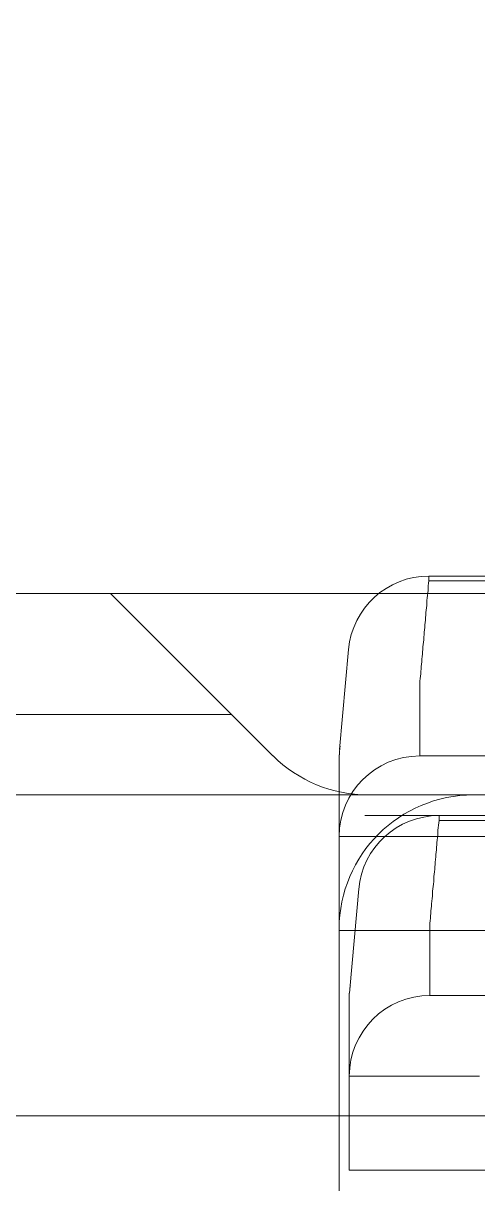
# Model space of a CAD drawing. Units: millimetres at full size, sheet at 1:30. Extents: x -17796 to 21385, y -23279 to 7734.
# Drawn here: x -3036.95 to -3020.04, y -22159.3 to -22116.08 of the extents above; entities that cross this region are included whole.
import ezdxf

# ---------------------------------------------------------------- set-up
doc = ezdxf.new("R2010")
doc.units = ezdxf.units.MM
doc.header["$LTSCALE"] = 30
for name, color, linetype, lineweight in [('2-1_', 7, 'Continuous', 9), ('2-3_', 7, 'Continuous', 9), ('E-C_境界線', 5, 'Continuous', 18), ('E-D_記号', 7, 'Continuous', 9)]:
    doc.layers.add(name, color=color, linetype=linetype, lineweight=lineweight)

# ---------------------------------------------------------------- blocks, each defined once
blk = doc.blocks.new('R')
at = {"layer": '2-1_'}
for p, q in [((-2184.35, -821.59), (-1523.16, -821.59)), ((-1650.81, -827.63), (-1656.85, -821.59)), ((-1545.62, -829.09), (-1676.29, -829.09))]:
    blk.add_line(p, q, dxfattribs=at)
for points in [[(-1652.35, -826.09), (-1696.04, -826.09), (-1696.04, -821.59)], [(-1608.35, -834.11), (-1608.35, -849.09), (-1648.35, -849.09), (-1648.35, -834.07)]]:
    blk.add_lwpolyline(points, dxfattribs=at)
for centre, start, end in [((-1647.28, -824.09), 225.1229, 270), ((-1643.35, -834.09), 90.0001, 179.8227)]:
    blk.add_arc(centre, 5, start, end, dxfattribs=at)
blk = doc.blocks.new('KE1')
at = {"layer": '2-3_'}
for p, q in [((-16.72, 10.35), (-12.33, 10.35)), ((-16.72, 10.35), (-12.33, 10.35)), ((-16.72, 10.35), (-16.72, 10.17)), ((-16.72, 10.17), (-5.27, 10.17)), ((-19.71, 7.62), (-20.04, 3.89)), ((-19.71, 7.62), (-20.04, 3.89)), ((-17.06, 3.78), (-17.06, 6.34)), ((-17.06, 3.78), (-17.06, 6.34)), ((-20.06, 0.96), (-20.06, 3.65)), ((-20.06, 0.96), (-20.06, 3.65)), ((-17.06, 3.78), (-17.06, 3.65)), ((-17.06, 3.78), (-17.06, 3.65)), ((-14.25, 3.65), (-17.06, 3.65)), ((-16.34, 1.43), (-15.82, 1.43)), ((-16.34, 1.43), (-16.34, 1.25)), ((-16.34, 1.43), (-15.82, 1.43)), ((-16.34, 1.43), (-16.34, 1.25)), ((-16.34, 1.43), (-15.82, 1.43)), ((-15.82, 1.43), (-8.88, 1.44)), ((-15.82, 1.43), (-8.88, 1.44)), ((-15.82, 1.43), (-8.88, 1.43)), ((-15.82, 1.43), (-8.88, 1.43)), ((-20.06, 0.96), (-20.06, 0.65)), ((-20.06, 0.96), (-20.06, 0.65)), ((-4.9, 1.25), (-16.34, 1.25)), ((-4.9, 1.25), (-16.34, 1.25)), ((-20.06, -2.85), (-20.06, 0.65)), ((-20.06, -2.85), (-20.06, 0.65)), ((-13.39, 0.65), (-19.06, 0.65)), ((-13.39, 0.65), (-19.06, 0.65)), ((-19.33, -1.3), (-19.66, -5.03)), ((-19.33, -1.3), (-19.66, -5.03)), ((-20.06, -2.85), (-13.39, -2.85)), ((19.94, -2.85), (-20.06, -2.85)), ((-20.06, -2.85), (-13.39, -2.85)), ((-16.68, -3.52), (-16.68, -5.14)), ((-16.68, -5.14), (-16.68, -5.27)), ((-19.68, -7.96), (-19.68, -5.27)), ((-13.87, -5.27), (-16.68, -5.27)), ((-13.87, -5.27), (-16.68, -5.27)), ((-19.68, -8.27), (-19.68, -7.96)), ((-19.68, -11.77), (-19.68, -8.27)), ((-13.01, -11.77), (-19.68, -11.77)), ((-19.68, -11.77), (20.32, -11.77))]:
    blk.add_line(p, q, dxfattribs=at)
for points in [[(-16.72, 10.17), (-16.73, 10.08), (-16.74, 9.99), (-16.75, 9.9), (-16.75, 9.81), (-16.76, 9.72), (-16.77, 9.63), (-16.78, 9.54), (-16.79, 9.44), (-16.79, 9.35), (-16.8, 9.26), (-16.81, 9.17), (-16.82, 9.08), (-16.83, 8.99), (-16.83, 8.9), (-16.84, 8.81), (-16.85, 8.71), (-16.86, 8.62), (-16.87, 8.53), (-16.87, 8.44), (-16.88, 8.35), (-16.89, 8.26), (-16.9, 8.17), (-16.91, 8.08), (-16.91, 7.98), (-16.92, 7.89), (-16.93, 7.8), (-16.94, 7.71), (-16.94, 7.62), (-16.95, 7.53), (-16.96, 7.44), (-16.97, 7.35), (-16.98, 7.26), (-16.98, 7.16), (-16.99, 7.07), (-17, 6.98), (-17.01, 6.89), (-17.02, 6.8), (-17.02, 6.71), (-17.03, 6.62)], [(-16.72, 10.17), (-16.73, 10.08), (-16.74, 9.99), (-16.75, 9.9), (-16.75, 9.81), (-16.76, 9.72), (-16.77, 9.63), (-16.78, 9.54), (-16.79, 9.44), (-16.79, 9.35), (-16.8, 9.26), (-16.81, 9.17), (-16.82, 9.08), (-16.83, 8.99), (-16.83, 8.9), (-16.84, 8.81), (-16.85, 8.71), (-16.86, 8.62), (-16.87, 8.53), (-16.87, 8.44), (-16.88, 8.35), (-16.89, 8.26), (-16.9, 8.17), (-16.91, 8.08), (-16.91, 7.98), (-16.92, 7.89), (-16.93, 7.8), (-16.94, 7.71), (-16.94, 7.62), (-16.95, 7.53), (-16.96, 7.44), (-16.97, 7.35), (-16.98, 7.26), (-16.98, 7.16), (-16.99, 7.07), (-17, 6.98), (-17.01, 6.89), (-17.02, 6.8), (-17.02, 6.71), (-17.03, 6.62)], [(-16.72, 10.35), (-12.33, 10.35), (-11.25, 10.35)], [(-16.72, 10.35), (-16.72, 10.17), (-5.27, 10.17)], [(-16.72, 10.35), (-12.33, 10.35), (-11.25, 10.35)], [(-17.03, 6.62), (-17.04, 6.53), (-17.05, 6.43), (-17.06, 6.34)], [(-17.03, 6.62), (-17.04, 6.53), (-17.05, 6.43), (-17.06, 6.34)], [(-20.05, 3.71), (-20.05, 3.7), (-20.05, 3.7), (-20.05, 3.7), (-20.05, 3.7), (-20.05, 3.7), (-20.05, 3.69), (-20.05, 3.69), (-20.05, 3.69), (-20.05, 3.69), (-20.06, 3.69), (-20.06, 3.69), (-20.06, 3.68), (-20.06, 3.68), (-20.06, 3.68), (-20.06, 3.68), (-20.06, 3.68), (-20.06, 3.67), (-20.06, 3.67), (-20.06, 3.67), (-20.06, 3.67), (-20.06, 3.67), (-20.06, 3.66), (-20.06, 3.66), (-20.06, 3.66), (-20.06, 3.66), (-20.06, 3.66), (-20.06, 3.65)], [(-20.05, 3.71), (-20.05, 3.7), (-20.05, 3.7), (-20.05, 3.7), (-20.05, 3.7), (-20.05, 3.7), (-20.05, 3.69), (-20.05, 3.69), (-20.05, 3.69), (-20.05, 3.69), (-20.06, 3.69), (-20.06, 3.69), (-20.06, 3.68), (-20.06, 3.68), (-20.06, 3.68), (-20.06, 3.68), (-20.06, 3.68), (-20.06, 3.67), (-20.06, 3.67), (-20.06, 3.67), (-20.06, 3.67), (-20.06, 3.67), (-20.06, 3.66), (-20.06, 3.66), (-20.06, 3.66), (-20.06, 3.66), (-20.06, 3.66), (-20.06, 3.65)], [(-20.05, 3.78), (-20.05, 3.78), (-20.05, 3.78), (-20.05, 3.78), (-20.05, 3.77), (-20.05, 3.77), (-20.05, 3.77), (-20.05, 3.77), (-20.05, 3.77), (-20.05, 3.76), (-20.05, 3.76), (-20.05, 3.76), (-20.05, 3.76), (-20.05, 3.76), (-20.05, 3.75), (-20.05, 3.75), (-20.05, 3.75), (-20.05, 3.75), (-20.05, 3.75), (-20.05, 3.74), (-20.05, 3.74), (-20.05, 3.74), (-20.05, 3.74), (-20.05, 3.74), (-20.05, 3.74), (-20.05, 3.73), (-20.05, 3.73), (-20.05, 3.73), (-20.05, 3.73), (-20.05, 3.73), (-20.05, 3.72), (-20.05, 3.72), (-20.05, 3.72), (-20.05, 3.72), (-20.05, 3.72), (-20.05, 3.71), (-20.05, 3.71), (-20.05, 3.71), (-20.05, 3.71), (-20.05, 3.71)], [(-20.05, 3.78), (-20.05, 3.78), (-20.05, 3.78), (-20.05, 3.78), (-20.05, 3.77), (-20.05, 3.77), (-20.05, 3.77), (-20.05, 3.77), (-20.05, 3.77), (-20.05, 3.76), (-20.05, 3.76), (-20.05, 3.76), (-20.05, 3.76), (-20.05, 3.76), (-20.05, 3.75), (-20.05, 3.75), (-20.05, 3.75), (-20.05, 3.75), (-20.05, 3.75), (-20.05, 3.74), (-20.05, 3.74), (-20.05, 3.74), (-20.05, 3.74), (-20.05, 3.74), (-20.05, 3.74), (-20.05, 3.73), (-20.05, 3.73), (-20.05, 3.73), (-20.05, 3.73), (-20.05, 3.73), (-20.05, 3.72), (-20.05, 3.72), (-20.05, 3.72), (-20.05, 3.72), (-20.05, 3.72), (-20.05, 3.71), (-20.05, 3.71), (-20.05, 3.71), (-20.05, 3.71), (-20.05, 3.71)], [(-14.25, 3.66), (-14.25, 3.66), (-14.25, 3.66), (-14.25, 3.65), (-17.06, 3.65)], [(-19.1, 1.43), (-16.34, 1.43), (-15.82, 1.43)], [(-16.34, 1.25), (-16.35, 1.16), (-16.36, 1.07), (-16.37, 0.98), (-16.38, 0.89), (-16.38, 0.8), (-16.39, 0.71), (-16.4, 0.62), (-16.41, 0.52), (-16.42, 0.43), (-16.42, 0.34), (-16.43, 0.25), (-16.44, 0.16), (-16.45, 0.07), (-16.46, -0.02), (-16.46, -0.11), (-16.47, -0.21), (-16.48, -0.3), (-16.49, -0.39), (-16.5, -0.48), (-16.5, -0.57), (-16.51, -0.66), (-16.52, -0.75), (-16.53, -0.84), (-16.54, -0.94), (-16.54, -1.03), (-16.55, -1.12), (-16.56, -1.21), (-16.57, -1.3), (-16.58, -1.39), (-16.58, -1.48), (-16.59, -1.57), (-16.6, -1.66), (-16.61, -1.76), (-16.62, -1.85), (-16.62, -1.94), (-16.63, -2.03), (-16.64, -2.12), (-16.65, -2.21), (-16.66, -2.3)], [(-16.34, 1.25), (-16.35, 1.16), (-16.36, 1.07), (-16.37, 0.98), (-16.38, 0.89), (-16.38, 0.8), (-16.39, 0.71), (-16.4, 0.62), (-16.41, 0.52), (-16.42, 0.43), (-16.42, 0.34), (-16.43, 0.25), (-16.44, 0.16), (-16.45, 0.07), (-16.46, -0.02), (-16.46, -0.11), (-16.47, -0.21), (-16.48, -0.3), (-16.49, -0.39), (-16.5, -0.48), (-16.5, -0.57), (-16.51, -0.66), (-16.52, -0.75), (-16.53, -0.84), (-16.54, -0.94), (-16.54, -1.03), (-16.55, -1.12), (-16.56, -1.21), (-16.57, -1.3), (-16.58, -1.39), (-16.58, -1.48), (-16.59, -1.57), (-16.6, -1.66), (-16.61, -1.76), (-16.62, -1.85), (-16.62, -1.94), (-16.63, -2.03), (-16.64, -2.12), (-16.65, -2.21), (-16.66, -2.3)], [(-19.99, 0.65), (-20.01, 0.65), (-20.03, 0.65), (-20.06, 0.65)], [(-19.99, 0.65), (-20.01, 0.65), (-20.03, 0.65), (-20.06, 0.65)], [(-19.06, 0.65), (-19.08, 0.65), (-19.1, 0.65), (-19.13, 0.65), (-19.15, 0.65), (-19.18, 0.65), (-19.2, 0.65), (-19.22, 0.65), (-19.25, 0.65), (-19.27, 0.65), (-19.29, 0.65), (-19.32, 0.65), (-19.34, 0.65), (-19.37, 0.65), (-19.39, 0.65), (-19.41, 0.65), (-19.44, 0.65), (-19.46, 0.65), (-19.49, 0.65), (-19.51, 0.65), (-19.53, 0.65), (-19.56, 0.65), (-19.58, 0.65), (-19.6, 0.65), (-19.63, 0.65), (-19.65, 0.65), (-19.68, 0.65), (-19.7, 0.65), (-19.72, 0.65), (-19.75, 0.65), (-19.77, 0.65), (-19.79, 0.65), (-19.82, 0.65), (-19.84, 0.65), (-19.87, 0.65), (-19.89, 0.65), (-19.91, 0.65), (-19.94, 0.65), (-19.96, 0.65), (-19.99, 0.65)], [(-19.06, 0.65), (-19.08, 0.65), (-19.1, 0.65), (-19.13, 0.65), (-19.15, 0.65), (-19.18, 0.65), (-19.2, 0.65), (-19.22, 0.65), (-19.25, 0.65), (-19.27, 0.65), (-19.29, 0.65), (-19.32, 0.65), (-19.34, 0.65), (-19.37, 0.65), (-19.39, 0.65), (-19.41, 0.65), (-19.44, 0.65), (-19.46, 0.65), (-19.49, 0.65), (-19.51, 0.65), (-19.53, 0.65), (-19.56, 0.65), (-19.58, 0.65), (-19.6, 0.65), (-19.63, 0.65), (-19.65, 0.65), (-19.68, 0.65), (-19.7, 0.65), (-19.72, 0.65), (-19.75, 0.65), (-19.77, 0.65), (-19.79, 0.65), (-19.82, 0.65), (-19.84, 0.65), (-19.87, 0.65), (-19.89, 0.65), (-19.91, 0.65), (-19.94, 0.65), (-19.96, 0.65), (-19.99, 0.65)], [(-16.66, -2.3), (-16.66, -2.39), (-16.67, -2.49), (-16.68, -2.58)], [(-16.66, -2.3), (-16.66, -2.39), (-16.67, -2.49), (-16.68, -2.58)], [(-16.68, -3.52), (-16.68, -3.49), (-16.68, -3.45), (-16.68, -3.42), (-16.68, -3.39), (-16.68, -3.36), (-16.68, -3.33), (-16.68, -3.3), (-16.68, -3.27), (-16.68, -3.23), (-16.68, -3.2), (-16.68, -3.17), (-16.68, -3.14), (-16.68, -3.11), (-16.68, -3.08), (-16.68, -3.05), (-16.68, -3.02), (-16.68, -2.98), (-16.68, -2.95), (-16.68, -2.92), (-16.68, -2.89), (-16.68, -2.86), (-16.68, -2.83), (-16.68, -2.8), (-16.68, -2.77), (-16.68, -2.73), (-16.68, -2.7), (-16.68, -2.67), (-16.68, -2.64), (-16.68, -2.61), (-16.68, -2.58)], [(-16.68, -3.52), (-16.68, -3.49), (-16.68, -3.45), (-16.68, -3.42), (-16.68, -3.39), (-16.68, -3.36), (-16.68, -3.33), (-16.68, -3.3), (-16.68, -3.27), (-16.68, -3.23), (-16.68, -3.2), (-16.68, -3.17), (-16.68, -3.14), (-16.68, -3.11), (-16.68, -3.08), (-16.68, -3.05), (-16.68, -3.02), (-16.68, -2.98), (-16.68, -2.95), (-16.68, -2.92), (-16.68, -2.89), (-16.68, -2.86), (-16.68, -2.83), (-16.68, -2.8), (-16.68, -2.77), (-16.68, -2.73), (-16.68, -2.7), (-16.68, -2.67), (-16.68, -2.64), (-16.68, -2.61), (-16.68, -2.58)], [(-16.68, -3.52), (-16.68, -5.14), (-16.68, -5.27)], [(-19.67, -5.14), (-19.67, -5.14), (-19.67, -5.14), (-19.67, -5.14), (-19.67, -5.15), (-19.67, -5.15), (-19.67, -5.15), (-19.67, -5.15), (-19.67, -5.15), (-19.67, -5.16), (-19.67, -5.16), (-19.67, -5.16), (-19.67, -5.16), (-19.67, -5.16), (-19.67, -5.17), (-19.67, -5.17), (-19.67, -5.17), (-19.67, -5.17), (-19.67, -5.17), (-19.67, -5.18), (-19.67, -5.18), (-19.67, -5.18), (-19.68, -5.18), (-19.68, -5.18), (-19.68, -5.18), (-19.68, -5.19), (-19.68, -5.19), (-19.68, -5.19), (-19.68, -5.19), (-19.68, -5.19), (-19.68, -5.2), (-19.68, -5.2), (-19.68, -5.2), (-19.68, -5.2), (-19.68, -5.2), (-19.68, -5.21), (-19.68, -5.21), (-19.68, -5.21), (-19.68, -5.21), (-19.68, -5.21)], [(-19.67, -5.14), (-19.67, -5.14), (-19.67, -5.14), (-19.67, -5.14), (-19.67, -5.15), (-19.67, -5.15), (-19.67, -5.15), (-19.67, -5.15), (-19.67, -5.15), (-19.67, -5.16), (-19.67, -5.16), (-19.67, -5.16), (-19.67, -5.16), (-19.67, -5.16), (-19.67, -5.17), (-19.67, -5.17), (-19.67, -5.17), (-19.67, -5.17), (-19.67, -5.17), (-19.67, -5.18), (-19.67, -5.18), (-19.67, -5.18), (-19.68, -5.18), (-19.68, -5.18), (-19.68, -5.18), (-19.68, -5.19), (-19.68, -5.19), (-19.68, -5.19), (-19.68, -5.19), (-19.68, -5.19), (-19.68, -5.2), (-19.68, -5.2), (-19.68, -5.2), (-19.68, -5.2), (-19.68, -5.2), (-19.68, -5.21), (-19.68, -5.21), (-19.68, -5.21), (-19.68, -5.21), (-19.68, -5.21)], [(-19.68, -5.21), (-19.68, -5.22), (-19.68, -5.22), (-19.68, -5.22), (-19.68, -5.22), (-19.68, -5.22), (-19.68, -5.23), (-19.68, -5.23), (-19.68, -5.23), (-19.68, -5.23), (-19.68, -5.23), (-19.68, -5.23), (-19.68, -5.24), (-19.68, -5.24), (-19.68, -5.24), (-19.68, -5.24), (-19.68, -5.24), (-19.68, -5.25), (-19.68, -5.25), (-19.68, -5.25), (-19.68, -5.25), (-19.68, -5.25), (-19.68, -5.26), (-19.68, -5.26), (-19.68, -5.26), (-19.68, -5.26), (-19.68, -5.26), (-19.68, -5.27)], [(-19.68, -5.21), (-19.68, -5.22), (-19.68, -5.22), (-19.68, -5.22), (-19.68, -5.22), (-19.68, -5.22), (-19.68, -5.23), (-19.68, -5.23), (-19.68, -5.23), (-19.68, -5.23), (-19.68, -5.23), (-19.68, -5.23), (-19.68, -5.24), (-19.68, -5.24), (-19.68, -5.24), (-19.68, -5.24), (-19.68, -5.24), (-19.68, -5.25), (-19.68, -5.25), (-19.68, -5.25), (-19.68, -5.25), (-19.68, -5.25), (-19.68, -5.26), (-19.68, -5.26), (-19.68, -5.26), (-19.68, -5.26), (-19.68, -5.26), (-19.68, -5.27)], [(-19.68, -8.27), (-19.68, -7.96), (-19.68, -5.27)], [(-16.95, -8.27), (-17.05, -8.27), (-17.15, -8.27), (-17.26, -8.27), (-17.36, -8.27), (-17.46, -8.27), (-17.56, -8.27), (-17.66, -8.27), (-17.76, -8.27), (-17.86, -8.27), (-17.96, -8.27), (-18.06, -8.27), (-18.16, -8.27), (-18.27, -8.27), (-18.37, -8.27), (-18.47, -8.27), (-18.57, -8.27), (-18.67, -8.27), (-18.77, -8.27), (-18.87, -8.27), (-18.97, -8.27), (-19.07, -8.27), (-19.18, -8.27), (-19.28, -8.27), (-19.38, -8.27), (-19.48, -8.27), (-19.58, -8.27), (-19.68, -8.27)], [(-13.01, -11.77), (-19.68, -11.77), (-19.68, -8.27)], [(-16.95, -8.27), (-17.05, -8.27), (-17.15, -8.27), (-17.26, -8.27), (-17.36, -8.27), (-17.46, -8.27), (-17.56, -8.27), (-17.66, -8.27), (-17.76, -8.27), (-17.86, -8.27), (-17.96, -8.27), (-18.06, -8.27), (-18.16, -8.27), (-18.27, -8.27), (-18.37, -8.27), (-18.47, -8.27), (-18.57, -8.27), (-18.67, -8.27), (-18.77, -8.27), (-18.87, -8.27), (-18.97, -8.27), (-19.07, -8.27), (-19.18, -8.27), (-19.28, -8.27), (-19.38, -8.27), (-19.48, -8.27), (-19.58, -8.27), (-19.68, -8.27)], [(-14.83, -8.27), (-14.93, -8.27), (-15.03, -8.27), (-15.13, -8.27), (-15.24, -8.27), (-15.34, -8.27), (-15.44, -8.27), (-15.54, -8.27), (-15.64, -8.27), (-15.74, -8.27), (-15.84, -8.27), (-15.94, -8.27), (-16.04, -8.27), (-16.14, -8.27), (-16.25, -8.27), (-16.35, -8.27), (-16.45, -8.27), (-16.55, -8.27), (-16.65, -8.27), (-16.75, -8.27), (-16.85, -8.27), (-16.95, -8.27)], [(-14.83, -8.27), (-14.93, -8.27), (-15.03, -8.27), (-15.13, -8.27), (-15.24, -8.27), (-15.34, -8.27), (-15.44, -8.27), (-15.54, -8.27), (-15.64, -8.27), (-15.74, -8.27), (-15.84, -8.27), (-15.94, -8.27), (-16.04, -8.27), (-16.14, -8.27), (-16.25, -8.27), (-16.35, -8.27), (-16.45, -8.27), (-16.55, -8.27), (-16.65, -8.27), (-16.75, -8.27), (-16.85, -8.27), (-16.95, -8.27)]]:
    blk.add_lwpolyline(points, dxfattribs=at)
for centre, radius, start, end in [((-16.72, 7.35), 3, 90, 175), ((-16.72, 7.35), 3, 90, 175), ((-16.81, 3.48), 3.254, 170.6047, 174.7396), ((-16.81, 3.48), 3.254, 170.6047, 174.7396), ((-17.06, 0.65), 3, 90, 180), ((-17.06, 0.65), 3, 90, 180), ((-16.34, -1.57), 3, 90, 175), ((-16.34, -1.57), 3, 90, 175), ((-16.43, -5.44), 3.254, 172.7567, 174.7396), ((-16.43, -5.44), 3.254, 172.7567, 174.7396), ((-16.43, -5.44), 3.254, 170.6047, 172.7567), ((-16.43, -5.44), 3.254, 170.6047, 172.7567), ((-16.68, -8.27), 3, 90, 180), ((-16.68, -8.27), 3, 90, 180)]:
    blk.add_arc(centre, radius, start, end, dxfattribs=at)

msp = doc.modelspace()

# ---------------------------------------------------------------- linework, layer by layer
at = {"layer": 'E-D_記号'}
msp.add_lwpolyline([(-3002.71, -20036.77), (-3002.71, -22156.77), (-3592.71, -22156.77), (-3592.71, -20036.77)], close=True, dxfattribs=at)

# ---------------------------------------------------------------- block references
at = {"layer": 'E-C_境界線'}
for name, p in [('R', (-1376.85, -21315.73)), ('KE1', (-3005.14, -22147.02))]:
    msp.add_blockref(name, p, dxfattribs=at)

doc.saveas('drawing.dxf')
